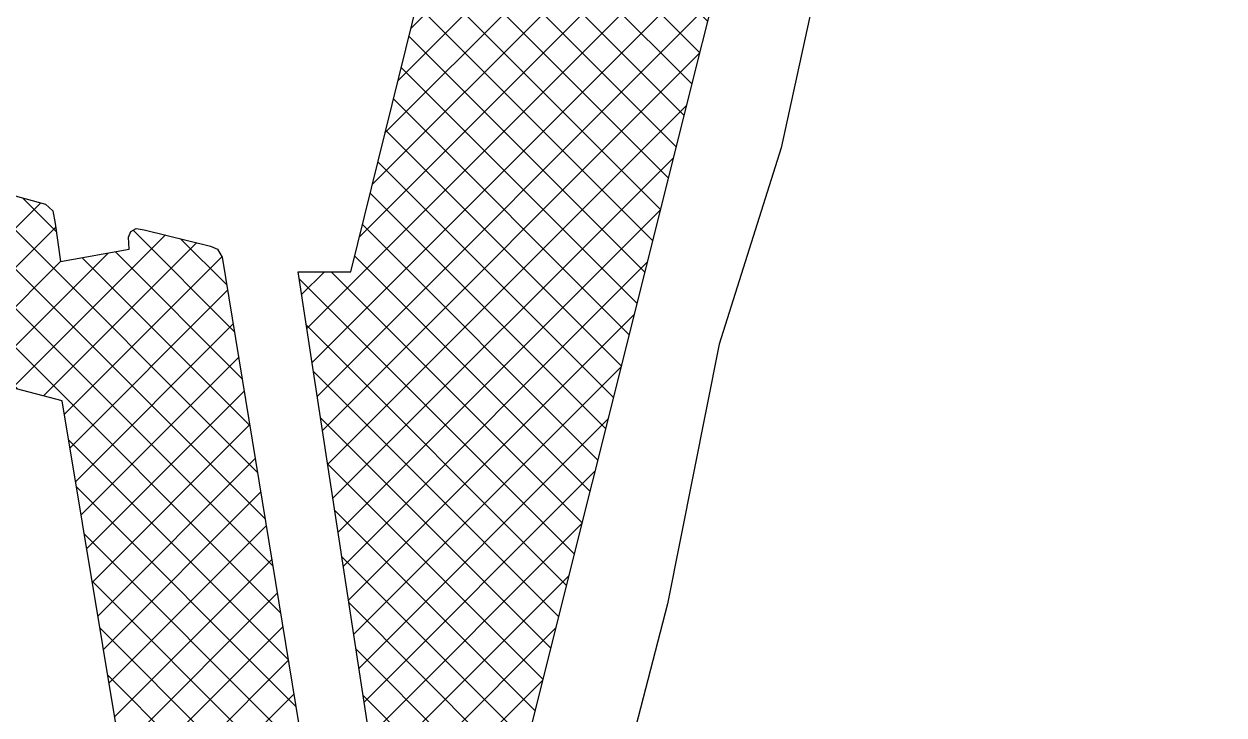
# Model space of a CAD drawing. Header units: metres. Extents: x 267365 to 277461, y 2088854 to 2108025.
# Drawn here: x 272708 to 273258, y 2095167 to 2095484 of the extents above; entities that cross this region are included whole.
import ezdxf

# ---------------------------------------------------------------- set-up
doc = ezdxf.new("R2010")
doc.units = ezdxf.units.M
doc.layers.add('PORT', color=5, linetype='Continuous')
doc.layers.add('village', color=3, linetype='Continuous')

msp = doc.modelspace()

# ---------------------------------------------------------------- hatches: boundary and pattern name
at = {"layer": 'PORT'}
h = msp.add_hatch(dxfattribs=at)
h.set_pattern_fill('ANSI37', color=256, scale=4)
h.paths.add_polyline_path([(273270.19, 2096480.51), (273852.98, 2095562.15), (273916.78, 2095547.06), (274084.91, 2096229.78), (274027.97, 2096243.5), (273954.31, 2095939.05), (273937.16, 2095926.02), (273603.06, 2096008.98), (273585.22, 2096022.69), (273264.05, 2096529.78), (272774.91, 2096640.23), (272693.83, 2096542.47), (272752.13, 2096373.44), (272719.04, 2096225.68), (272707.53, 2096222.8), (272664.34, 2096207.69), (272631.23, 2096188.99), (272563.66, 2095990.23), (272535.64, 2095976.58), (272507.61, 2095966.53), (272495.39, 2095956.47), (272431.27, 2095703.18), (272438.01, 2095646.17), (272448.34, 2095608.01), (272471.25, 2095599.93), (272448.15, 2095484.95), (272448.71, 2095452.13), (272456.29, 2095428.84), (272479.6, 2095403.3), (272519.24, 2095365.49), (272725.39, 2095311.41), (272809.04, 2094807.64), (272769.19, 2094802.07), (272837.68, 2094353.28), (272949.17, 2094372.02), (272951.43, 2094358.48), (272965.49, 2094360.39), (272798.65, 2095377.23), (272796.5, 2095381), (272793.37, 2095382.39), (272762.96, 2095389.83), (272759.2, 2095390.47), (272756.73, 2095388.97), (272755.76, 2095386.39), (272756.08, 2095380.92), (272724.61, 2095375.23), (272722.14, 2095392.73), (272721.06, 2095398.52), (272717.73, 2095401.53), (272542.03, 2095449.66), (272729.77, 2096212.77), (272733.69, 2096214.65), (272737.44, 2096214.65), (272815.15, 2096194.74), (272817.54, 2096193.38), (272818.05, 2096191.16), (272708.74, 2095753.69), (272709.29, 2095749.35), (272712.01, 2095747.17), (272830.72, 2095717.85), (272834.53, 2095720.02), (272836.16, 2095724.37), (273031.98, 2096513.94), (273038.25, 2096510.05), (273125.14, 2096490.72), (273131.57, 2096479.38), (272857.68, 2095370.61), (272833.52, 2095370.61), (272876.71, 2095089.54), (272879.72, 2095074.93), (272884.46, 2095067.19), (272898.22, 2095062.46), (272908.11, 2095064.18), (272918, 2095073.21)])

# ---------------------------------------------------------------- linework, layer by layer
at = {"layer": 'PORT', "flags": 128}
for points in [[(272809.04, 2094807.64), (272725.39, 2095311.41), (272519.24, 2095365.49), (272479.6, 2095403.3), (272456.29, 2095428.84), (272448.71, 2095452.13), (272448.15, 2095484.95), (272471.25, 2095599.93), (272448.34, 2095608.01), (272438.01, 2095646.17), (272431.27, 2095703.18), (272495.39, 2095956.47), (272507.61, 2095966.53), (272535.64, 2095976.58), (272563.66, 2095990.23), (272631.23, 2096188.99), (272664.34, 2096207.69), (272707.53, 2096222.8), (272719.04, 2096225.68), (272752.13, 2096373.44), (272693.83, 2096542.47), (272774.91, 2096640.23), (273264.05, 2096529.78)], [(272876.71, 2095089.54), (272833.52, 2095370.61), (272857.68, 2095370.61), (273131.57, 2096479.38)], [(273270.19, 2096480.51), (272918, 2095073.21)], [(272729.77, 2096212.77), (272542.03, 2095449.66), (272717.73, 2095401.53), (272721.06, 2095398.52), (272722.14, 2095392.73), (272724.61, 2095375.23), (272756.08, 2095380.92), (272755.76, 2095386.39), (272756.73, 2095388.97), (272759.2, 2095390.47), (272762.96, 2095389.83), (272793.37, 2095382.39), (272796.5, 2095381), (272798.65, 2095377.23), (272965.49, 2094360.39)]]:
    msp.add_lwpolyline(points, dxfattribs=at)
at = {"layer": 'village', "color": 3}
msp.add_lwpolyline([(273230.67, 2096735.66), (273194.13, 2096540.34), (273152.42, 2096430.13), (273109.8, 2096432.04), (272979.49, 2096464.65), (272927.96, 2096461.98), (272941.87, 2096403.78), (273083.56, 2096348.92), (273139.45, 2096369.52), (273126.75, 2096275.25), (273145.25, 2096205.89), (273197.47, 2096123.41), (273197.98, 2096060.66), (273167.39, 2095959.49), (273137.05, 2095831.48), (273122.13, 2095734.94), (273055.09, 2095427.32), (273026.66, 2095337.43), (273002.95, 2095218.42), (272970.34, 2095092.58)], dxfattribs=at)

doc.saveas('drawing.dxf')
